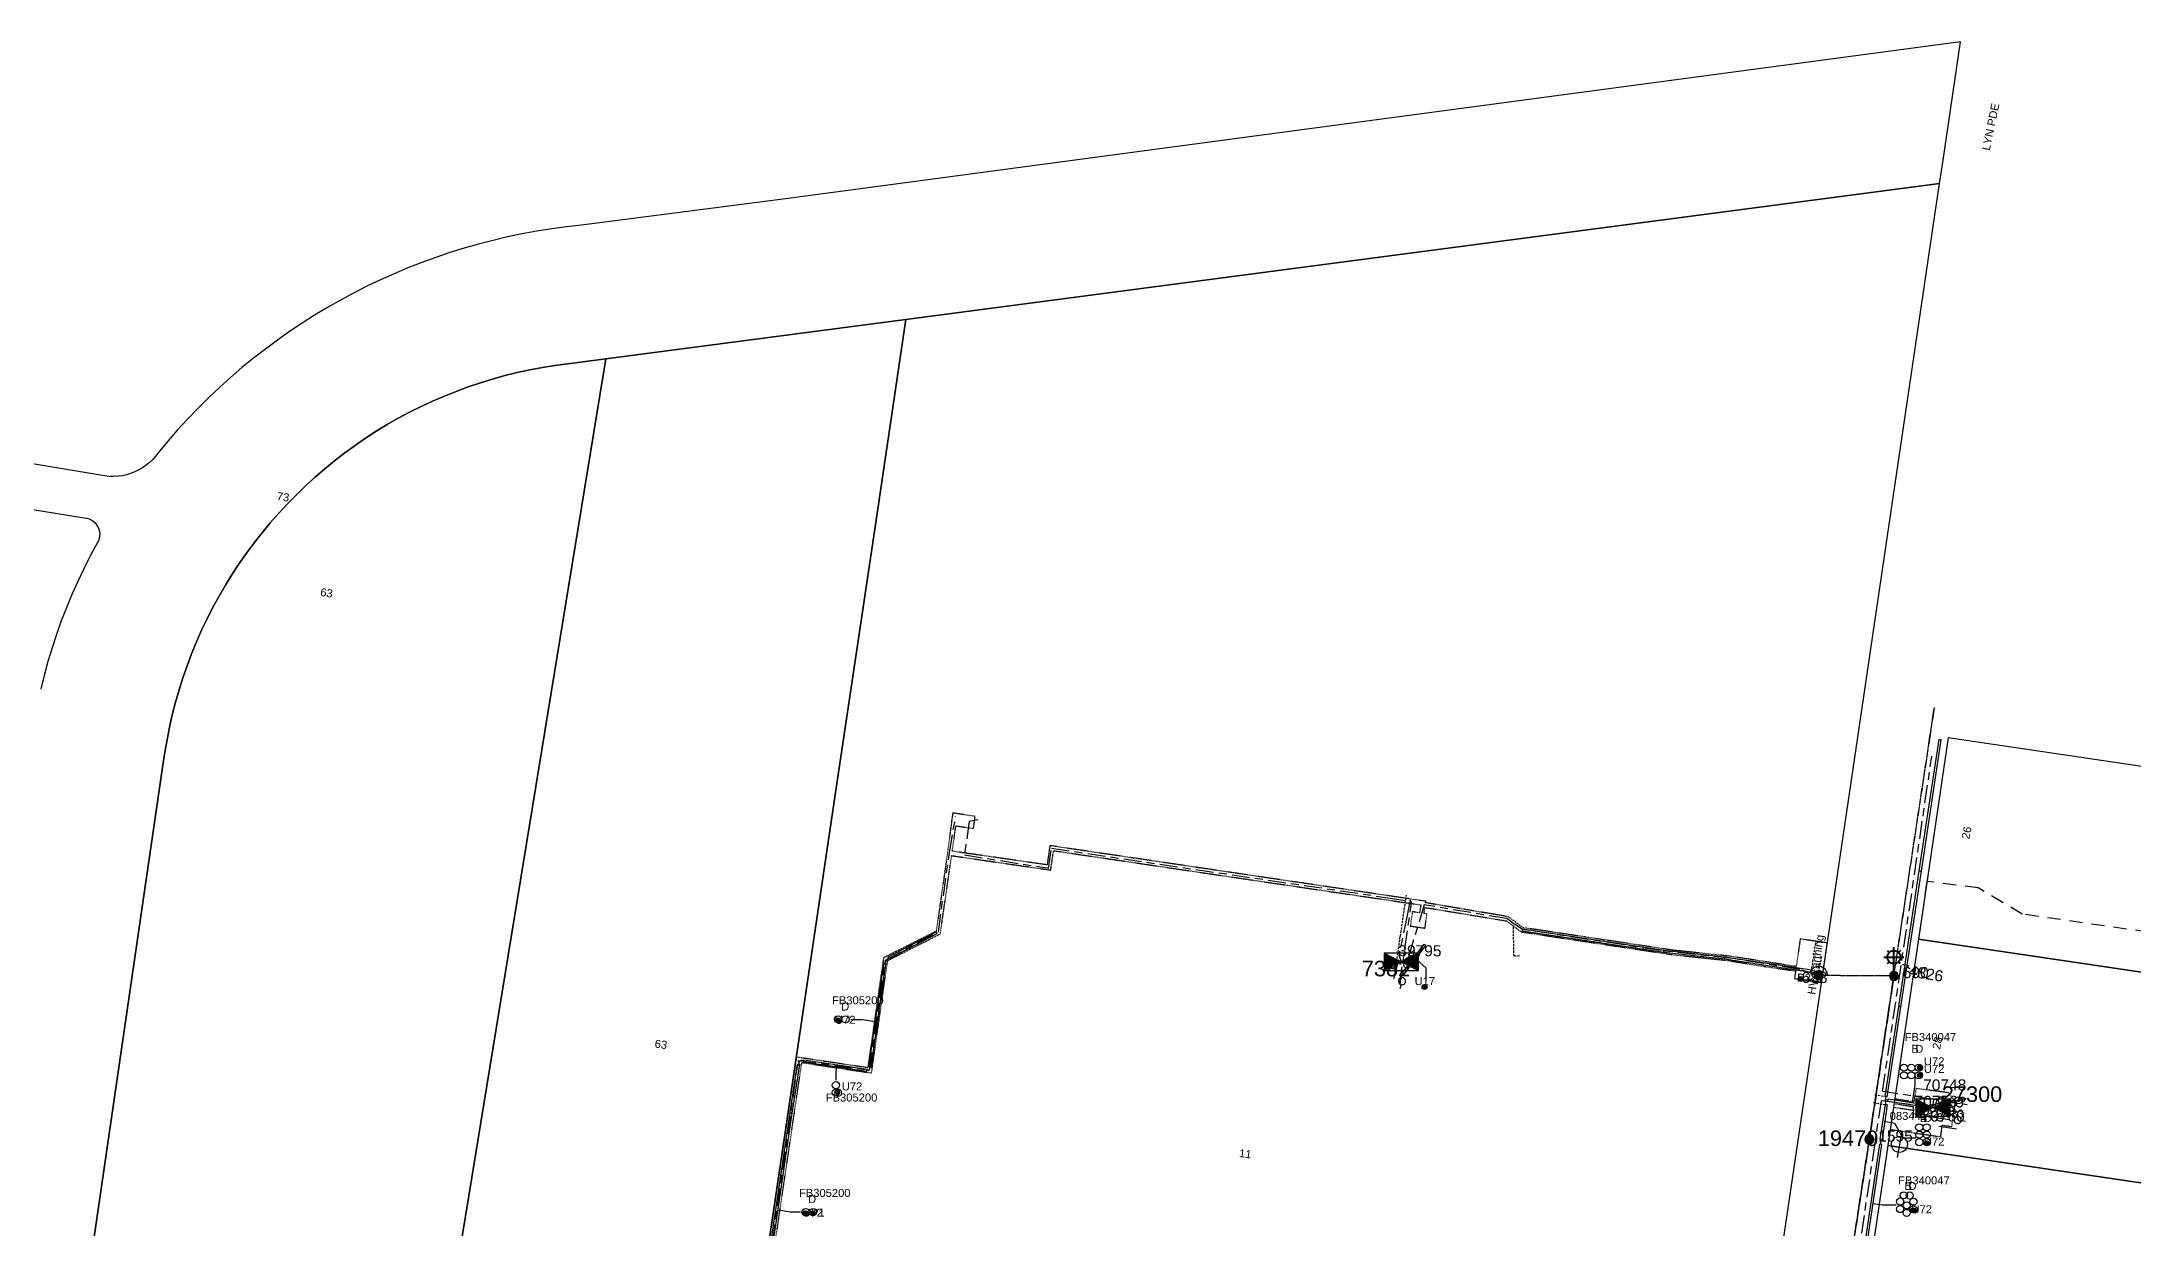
# Model space of a CAD drawing. Header units: metres. Extents: x 303290 to 305422, y 6242588 to 6244350.
# Drawn here: x 304297.7 to 304768, y 6243228.2 to 6243495 of the extents above; entities that cross this region are included whole.
import ezdxf
from ezdxf.enums import TextEntityAlignment as Align

# ---------------------------------------------------------------- set-up
doc = ezdxf.new("R2010")
doc.units = ezdxf.units.M
for name, pattern in [('Cable Exist OH', [1, 1, 0]), ('Cable Exist UG', [8.2, 4, -1.2, 1.8, -1.2]), ('Dash', [5, 3, -2]), ('DASHED', [0.75, 0.5, -0.25]), ('HIDDEN', [0.375, 0.25, -0.125]), ('HIDDEN2', [0.1875, 0.125, -0.0625])]:
    doc.linetypes.add(name, pattern=pattern)
doc.layers.get('0').update_dxf_attribs({"color": 6})
for name, color, linetype in [('Cadastre Developer_SP_EXT', 9, 'Continuous'), ('Cadastre Land Parcels_SP_EXT', 9, 'Continuous'), ('Cadastre Other Property_SP_EXT', 9, 'HIDDEN'), ('Cadastre Roads_SP_EXT', 9, 'Continuous'), ('Duct_SP_EXT', 7, 'Continuous'), ('Equip_HV_EXT', 7, 'Continuous'), ('Equip_LV_EXT', 7, 'Continuous'), ('Equip_SP_HV_EXT', 7, 'Continuous'), ('Equip_SP_SL_EXT', 7, 'Continuous'), ('Mains_HV_EXT', 7, 'Continuous'), ('Mains_SL_EXT', 7, 'Continuous'), ('Services_SP_EXT', 7, 'Continuous'), ('Sub_SP_EXT', 7, 'Continuous'), ('SupportsOH_SP_TR_HV_LV_SL_EXT', 7, 'Continuous'), ('Trench_SP_EXT', 7, 'Continuous'), ('UNKNOWN_FEATURES', 1, 'DASHED')]:
    doc.layers.add(name, color=color, linetype=linetype)
doc.styles.add('HVSW_LABEL', font='arial.ttf')
doc.styles.add('iecARIAL', font='arial.ttf', dxfattribs={"height": 2})
doc.styles.add('POLE_LABEL', font='arial.ttf')
doc.styles.get("Standard").update_dxf_attribs({"font": 'arial.ttf'})
doc.styles.add('SWITCH_LABEL', font='arial.ttf', dxfattribs={"height": 2.5})
doc.linetypes.add('Cable E UG', pattern='A,6,-0.5,["E",Standard,S=1.7,R=0,X=0.5,Y=-1],-2.9', length=9.4)

# ---------------------------------------------------------------- blocks, each defined once
blk = doc.blocks.new('SUB_PADMOUNT_EXT')
for points in [[(0, 0), (-3.84, 1.92), (-3.84, -1.92)], [(0, 0), (3.84, 1.92), (3.84, -1.92)]]:
    blk.add_hatch(color=256).paths.add_polyline_path(points)
for p, q in [((3.84, 1.92), (-3.84, -1.92)), ((-3.84, 1.92), (3.84, -1.92))]:
    blk.add_line(p, q)
blk.add_lwpolyline([(-3.84, -1.92), (3.84, -1.92), (3.84, 1.92), (-3.84, 1.92)], close=True)
for tag, height, flags, p in [('STREET_CODE', 0.2, 9, (1.5, 0)), ('ASSET_NUM', 3.5, 8, (2, 2)), ('CONSTRUCTED_VOLTAGE', 0.2, 9, (1.5, -0.2)), ('OPERATING_VOLTAGE', 0.2, 9, (1.5, -0.6)), ('ORIENTATION', 0.2, 9, (1.5, -0.8)), ('OWNED_BY', 0.2, 9, (1.5, -1)), ('OPERATED_BY', 0.2, 9, (1.5, -1.2)), ('SECONDARY_VOLTAGE', 0.2, 9, (1.5, -1.6)), ('STATE', 0.2, 9, (1.5, -1.8)), ('SUBSTATION_TYPE', 0.2, 9, (1.5, -2.2)), ('STREETNAME', 0.2, 9, (1.5, -3)), ('SUBURB', 0.2, 9, (1.5, -3.2)), ('Z', 0.2, 1, (1.5, -3.6)), ('NO_PHASES', 0.2, 9, (1.5, -0.4)), ('MAINTAINED_BY', 0.2, 9, (1.5, -1.4)), ('PARENT', 0.2, 9, (1.5, -2)), ('USAGE', 0.2, 9, (1.5, -2.4)), ('LEGEND', 0.2, 9, (1.5, -2.6)), ('LOCATION', 0.2, 9, (1.5, -2.8)), ('NOTES', 0.2, 9, (1.5, -3.4))]:
    blk.add_attdef(tag, text='', height=height, dxfattribs=dict(flags=flags)).set_placement(p, align=Align.MIDDLE_LEFT)
blk = doc.blocks.new('DUCT_EXT')
blk.add_circle((0, 0.8), 0.8)
at = {"flags": 1}
blk.add_attdef('Z', (0, 0), '', height=0.2, dxfattribs=at)
at = {"flags": 9}
for tag, p in [('DUCT_CODE', (0, 0)), ('XSECT_TYPE', (0, -0.2)), ('STATE', (0, -0.6)), ('FB_REFERENCE', (0, -0.4)), ('NOTES', (0, -0.8))]:
    blk.add_attdef(tag, text='', height=0.2, dxfattribs=at).set_placement(p, align=Align.MIDDLE_LEFT)
blk = doc.blocks.new('SL_LANTERN_EXT')
at = {"lineweight": 40}
for p, q in [((-1.46, 5.68), (-1.06, 5.28)), ((0, 1.97), (0, 6.47)), ((1.46, 5.68), (1.06, 5.28)), ((-2.25, 4.22), (2.25, 4.22)), ((-1.46, 2.76), (-1.06, 3.16)), ((0, 0), (0, 2.72)), ((1.46, 2.76), (1.06, 3.16))]:
    blk.add_line(p, q, dxfattribs=at)
blk.add_circle((0, 4.22), 1.5, dxfattribs=at)
at = {"style": 'iecARIAL', "flags": 8}
blk.add_attdef('ASSET_NUM', (1.5, 1.5), '', height=2.5, dxfattribs=at)
for tag, p, height, flags in [('OPERATING_VOLTAGE', (0.98, -1.65), 0.2, 9), ('ORIENTATION', (0.98, -1.85), 0.2, 9), ('OWNED_BY', (0.98, -2.05), 0.2, 9), ('STATE', (0.98, -2.25), 0.2, 9), ('CONSTRUCTED_VOLTAGE', (0.98, -0.65), 0.2, 9), ('CONTROL_TYPE', (0.98, -0.85), 0.2, 9), ('LANTERN_PURPOSE', (0.98, -1.05), 0.2, 9), ('LANTERN_TYPE', (0.98, -1.25), 0.2, 9), ('NO_PHASES', (0.98, -1.45), 0.2, 9), ('USAGE', (0.98, -2.45), 0.2, 9), ('CEXIST', (0.98, -2.65), 0.2, 9), ('CNEW', (0.98, -2.85), 0.2, 9), ('CNUMBER', (0.98, -3.05), 0.2, 9), ('CREMOVE', (0.98, -3.25), 0.2, 9), ('CREPLACE', (0.98, -3.45), 0.2, 9), ('LKINGHEIGHT', (0.98, -3.65), 0.2, 9), ('LBRACKET', (0.98, -3.85), 0.2, 9), ('LBRACKETVOCAB', (0.98, -4.05), 0.2, 9), ('LCATEGORY', (0.98, -4.25), 0.2, 9), ('LCHARGE1', (0.98, -4.45), 0.2, 9), ('LCHARGE1PERCENT', (0.98, -4.65), 0.2, 9), ('LCHARGE2', (0.98, -4.85), 0.2, 9), ('LNUMBER', (2.18, -3.25), 2.5, 8), ('STREETNAME', (0.98, -9.25), 0.2, 9), ('SUBURB', (0.98, -9.45), 0.2, 1), ('LCHARGE2PERCENT', (0.98, -5.05), 0.2, 9), ('LCHARGE3', (0.98, -5.25), 0.2, 9), ('LCHARGE3PERCENT', (0.98, -5.45), 0.2, 9), ('LEXIST', (0.98, -5.65), 0.2, 9), ('LLAMP', (0.98, -5.85), 0.2, 9), ('LLAMPVOCAB', (0.98, -6.05), 0.2, 9), ('LMAST', (0.98, -6.25), 0.2, 9), ('LMASTVOCAB', (0.98, -6.45), 0.2, 9), ('LNEW', (0.98, -6.65), 0.2, 9), ('LANTNUMBER', (0.98, -6.85), 0.2, 9), ('LOUTREACH', (0.98, -7.25), 0.2, 9), ('LOUTREACHVOCAB', (0.98, -7.45), 0.2, 9), ('LRATECODE', (0.98, -7.65), 0.2, 9), ('LREMOVE', (0.98, -7.85), 0.2, 9), ('LREPLACE', (0.98, -8.05), 0.2, 9), ('LTYPE', (0.98, -8.25), 0.2, 9), ('LTYPEVOCAB', (0.98, -8.45), 0.2, 9), ('LEGEND', (0.98, -8.65), 0.2, 9), ('LOCATION', (0.98, -8.85), 0.2, 9), ('NOTES', (0.98, -9.05), 0.2, 9)]:
    blk.add_attdef(tag, p, '', height=height, dxfattribs=dict(flags=flags))
blk = doc.blocks.new('CCP_EXT')
blk.add_wipeout([(0, 0.57), (0.57, 0), (0, -0.57), (-0.57, 0)])
blk.add_lwpolyline([(-0.57, 0), (0, 0.57), (0.57, 0), (0, -0.57), (-0.57, 0)])
at = {"flags": 1}
blk.add_attdef('Z', (0, 0), '', height=0.2, dxfattribs=at)
at = {"flags": 9}
for tag, p in [('CCP_TYPE', (0, 0)), ('CONSTRUCTED_VOLTAGE', (0, -0.2)), ('OPERATING_VOLTAGE', (0, -0.6)), ('ORIENTATION', (0, -0.8)), ('OWNED_BY', (0, -1)), ('STATE', (0, -1.8)), ('NO_PHASES', (0, -0.4)), ('USAGE', (0, -1.2)), ('LEGEND', (0, -1.4)), ('LIFE_SUPPORT', (0, -1.6)), ('NOTES', (0, -2))]:
    blk.add_attdef(tag, text='', height=0.2, dxfattribs=at).set_placement(p, align=Align.MIDDLE_LEFT)
blk = doc.blocks.new('POLE_EXT')
blk.add_hatch(color=256).paths.add_polyline_path([(-1, 0, 1), (1, 0, 1)])
blk.add_lwpolyline([(-1, 0, 1), (1, 0, 1)], format="xyb", close=True)
for tag, height, flags, p in [('pNumber', 2.5, 8, (-17.84, 2.07)), ('OWNED_BY', 0.2, 9, (1.35, -0.4)), ('SPECIAL_USE', 0.2, 9, (1.35, -0.8)), ('STATE', 0.2, 9, (1.35, -1)), ('cLV', 0.2, 9, (1.35, -1.4)), ('hDepth', 0.2, 9, (1.35, -1.6)), ('hDia', 0.2, 9, (1.35, -1.8)), ('cHV', 0.2, 9, (1.35, -2)), ('cLinedev', 0.2, 9, (1.35, -3.4)), ('pExisting', 0.2, 9, (1.35, -3.8)), ('pFooting', 0.2, 9, (1.35, -4.4)), ('pNew', 0.2, 9, (1.35, -4.6)), ('PARENT', 0.2, 9, (1.35, -0.6)), ('USAGE', 0.2, 9, (1.35, -1.2)), ('LBRACKET', 0.2, 9, (1.35, -2.2)), ('LExisting', 0.2, 9, (1.35, -2.4)), ('LANTNUMBER', 0.2, 9, (1.35, -2.6)), ('LOther', 0.2, 9, (1.35, -2.8)), ('LRemove', 0.2, 9, (1.35, -3)), ('LEGEND', 0.2, 9, (1.35, -3.2)), ('LOCATION', 0.2, 9, (1.35, -3.6)), ('PFNUMBER', 0.2, 9, (1.35, -4)), ('NEWPFNUMBER', 0.2, 9, (1.35, -4.2)), ('pRelocate', 0.2, 9, (1.35, -5)), ('pRemove', 0.2, 9, (1.35, -5.2)), ('pReplace', 0.2, 9, (1.35, -5.4)), ('pStay', 0.2, 9, (1.35, -5.6)), ('pType', 0.2, 9, (1.35, -5.8)), ('cspan', 0.2, 9, (1.35, -6)), ('STREETNAME', 0.2, 9, (1.35, -6.2)), ('SUBURB', 0.2, 9, (1.35, -6.4)), ('OPERATED_BY', 0.2, 9, (1.36, -7.01)), ('NOTES', 0.2, 9, (1.35, -6.6)), ('MAINTAINED_BY', 0.2, 9, (1.36, -6.81))]:
    blk.add_attdef(tag, text='', height=height, dxfattribs=dict(flags=flags)).set_placement(p, align=Align.MIDDLE_LEFT)
at = {"style": 'POLE_LABEL'}
for tag, height, flags, p in [('STRUCTURE_PLANT_NUMBER', 0.2, 9, (1.35, 0.03)), ('ASSET_NUM', 2.5, 8, (2, 2)), ('STREET_CODE', 0.2, 9, (1.35, -0.2))]:
    blk.add_attdef(tag, text='', height=height, dxfattribs=dict(at, flags=flags)).set_placement(p, align=Align.MIDDLE_LEFT)
at = {"flags": 1}
blk.add_attdef('Z', (1.35, -7.33), '', height=0.2, dxfattribs=at)
blk = doc.blocks.new('LV_UG_DFUSE_CLOSED_EXT')
for points in [[(1, 0), (0, 0)], [(5.04, 0.73), (2.16, -0.72)], [(5.05, -0.71), (2.16, 0.72)], [(6.2, 0.01), (7.2, 0.01)]]:
    blk.add_lwpolyline(points)
for centre in [(1.8, 0), (5.4, 0.01)]:
    blk.add_circle(centre, 0.8)
at = {"flags": 9}
for tag, p in [('ACTUAL_STATUS', (0, 0)), ('CONSTRUCTED_VOLTAGE', (0, -0.2)), ('OPERATING_VOLTAGE', (0, -0.6)), ('ORIENTATION', (0, -0.8)), ('STATE', (0, -1)), ('SWITCH_TYPE', (0, -1.2)), ('NO_PHASES', (0, -0.4)), ('USAGE', (0, -1.4)), ('NOTES', (0, -1.6))]:
    blk.add_attdef(tag, text='', height=0.2, dxfattribs=at).set_placement(p, align=Align.MIDDLE_LEFT)
at = {"flags": 1}
blk.add_attdef('Z', (0, 0), '', height=0.2, dxfattribs=at)
blk = doc.blocks.new('HV_ABS_CLOSED_EXT')
blk.add_line((-3, 6.87), (3, 6.87))
blk.add_circle((0, 6.87), 1.8)
at = {"flags": 1}
blk.add_attdef('Z', (0, 0), '', height=0.2, dxfattribs=at)
at = {"style": 'HVSW_LABEL'}
for tag, height, flags, p in [('ASSET_NUM', 3.5, 8, (2, 2)), ('STREET_CODE', 0.2, 9, (0, -0.2))]:
    blk.add_attdef(tag, text='', height=height, dxfattribs=dict(at, flags=flags)).set_placement(p, align=Align.MIDDLE_LEFT)
at = {"flags": 9}
for tag, p in [('ACTUAL_STATUS', (0, -0.4)), ('CONSTRUCTED_VOLTAGE', (0, -0.6)), ('OPERATING_VOLTAGE', (0, -1)), ('ORIENTATION', (0, -1.2)), ('OWNED_BY', (0, -1.4)), ('STATE', (0, -1.6)), ('SWITCH_TYPE', (0, -1.8)), ('STREETNAME', (0, -2.6)), ('SUBURB', (0, -2.8)), ('NO_PHASES', (0, -0.8)), ('USAGE', (0, -2)), ('LEGEND', (0, -2.2)), ('LOCATION', (0, -2.4)), ('NOTES', (0, -3))]:
    blk.add_attdef(tag, text='', height=0.2, dxfattribs=at).set_placement(p, align=Align.MIDDLE_LEFT)
blk = doc.blocks.new('SWG_HOLEC_SU_EXT')
blk.add_line((1.8, -2), (5.8, -2))
for points in [[(1, 0), (0, 0)], [(6.6, 0), (7.6, 0)]]:
    blk.add_lwpolyline(points)
for points in [[(1.8, -0.8, 1), (1.8, 0.8, 1)], [(5.8, -0.8, 1), (5.8, 0.8, 1)]]:
    blk.add_lwpolyline(points, format="xyb", close=True)
at = {"style": 'SWITCH_LABEL', "flags": 8}
blk.add_attdef('ASSET_NUM', text='', height=2.5, rotation=179.9544, dxfattribs=at).set_placement((-2.4, 0), align=Align.MIDDLE_LEFT)
at = {"flags": 1}
blk.add_attdef('Z', (0, 0), '', height=0.2, dxfattribs=at)
at = {"flags": 9}
for tag, p in [('ACTUAL_STATUS', (0, -0.4)), ('CONSTRUCTED_VOLTAGE', (0, -0.6)), ('OPERATING_VOLTAGE', (0, -1)), ('ORIENTATION', (0, -1.2)), ('OWNED_BY', (0, -1.4)), ('STATE', (0, -1.8)), ('SWITCH_TYPE', (0, -2)), ('STREETNAME', (0, -2.6)), ('SUBURB', (0, -2.8)), ('NO_PHASES', (0, -0.8)), ('PARENT', (0, -1.6)), ('USAGE', (0, -2.2)), ('LOCATION', (0, -2.4)), ('NOTES', (0, -3))]:
    blk.add_attdef(tag, text='', height=0.2, dxfattribs=at).set_placement(p, align=Align.MIDDLE_LEFT)
at = {"style": 'SWITCH_LABEL', "flags": 9}
blk.add_attdef('STREET_CODE', text='', height=0.2, dxfattribs=at).set_placement((0, -0.2), align=Align.MIDDLE_LEFT)
blk = doc.blocks.new('CABLE_LARGE_EXT')
h = blk.add_hatch(color=256)
edge = h.paths.add_edge_path()
edge.add_arc((0, 0.55), 0.55, 0, 360)
blk.add_circle((0, 0.55), 0.55)
at = {"flags": 1}
blk.add_attdef('Z', (0, 0), '', height=0.2, dxfattribs=at)
at = {"flags": 9}
for tag, p in [('COND_CODE', (0, 0)), ('STATE', (0, -0.4)), ('XSECT_SIZE', (0, -0.6)), ('FB_REFERENCE', (0, -0.2)), ('NOTES', (0, -0.8))]:
    blk.add_attdef(tag, text='', height=0.2, dxfattribs=at).set_placement(p, align=Align.MIDDLE_LEFT)

msp = doc.modelspace()

# ---------------------------------------------------------------- linework, layer by layer
at = {"layer": 'Cadastre Developer_SP_EXT', "linetype": 'Dash'}
msp.add_lwpolyline([(304719.71, 6243293.22), (304878.79, 6243269.7), (304890.79, 6243351.14), (304820.99, 6243358.8), (304816.04, 6243325.21), (304796.73, 6243328.06), (304791.3, 6243291.94), (304743.06, 6243298.82), (304733.19, 6243304.7), (304721.63, 6243306.19), (304719.71, 6243293.22)], close=True, dxfattribs=at)
at = {"layer": 'Cadastre Land Parcels_SP_EXT', "linetype": 'Continuous'}
for points in [[(304297.78, 6243145.92), (304324.9, 6243332.35), (304325.34, 6243335.21), (304325.83, 6243338.05), (304326.39, 6243340.87), (304327.02, 6243343.67), (304327.74, 6243346.46), (304328.53, 6243349.22), (304329.4, 6243351.96), (304330.34, 6243354.68), (304331.36, 6243357.36), (304332.45, 6243360.02), (304333.61, 6243362.65), (304334.85, 6243365.25), (304336.16, 6243367.81), (304337.54, 6243370.33), (304338.98, 6243372.82), (304340.5, 6243375.26), (304342.08, 6243377.66), (304343.73, 6243380.02), (304345.44, 6243382.33), (304347.21, 6243384.59), (304349.05, 6243386.8), (304350.95, 6243388.96), (304352.9, 6243391.07), (304354.92, 6243393.12), (304356.99, 6243395.12), (304359.11, 6243397.05), (304361.29, 6243398.93), (304363.51, 6243400.75), (304365.79, 6243402.51), (304368.12, 6243404.2), (304370.49, 6243405.83), (304372.9, 6243407.39), (304375.36, 6243408.88), (304377.85, 6243410.31), (304380.39, 6243411.66), (304382.96, 6243412.95), (304385.57, 6243414.16), (304388.2, 6243415.3), (304390.88, 6243416.37), (304393.57, 6243417.37), (304396.3, 6243418.29), (304399.04, 6243419.13), (304401.81, 6243419.9), (304404.6, 6243420.59), (304407.41, 6243421.2), (304410.24, 6243421.74), (304413.08, 6243422.2), (304415.97, 6243422.58), (304424.54, 6243423.69), (304491.96, 6243432.53), (304724.47, 6243463.08), (304724.47, 6243463.08), (304725.25, 6243468.35), (304729.19, 6243494.96), (304465.49, 6243459.74), (304419.01, 6243453.7), (304415.67, 6243453.33), (304412.34, 6243452.89), (304409.02, 6243452.36), (304405.71, 6243451.76), (304402.42, 6243451.08), (304399.15, 6243450.31), (304395.9, 6243449.47), (304392.66, 6243448.55), (304389.45, 6243447.56), (304386.27, 6243446.48), (304383.11, 6243445.34), (304379.98, 6243444.11), (304376.88, 6243442.81), (304373.82, 6243441.44), (304370.78, 6243439.99), (304367.79, 6243438.47), (304364.82, 6243436.88), (304361.91, 6243435.22), (304359.02, 6243433.49), (304356.19, 6243431.69), (304353.39, 6243429.83), (304350.64, 6243427.89), (304347.94, 6243425.89), (304345.29, 6243423.83), (304342.69, 6243421.7), (304340.14, 6243419.51), (304337.64, 6243417.27), (304335.2, 6243414.96), (304332.81, 6243412.59), (304330.48, 6243410.17), (304328.21, 6243407.69), (304326, 6243405.16), (304323.86, 6243402.58), (304323.26, 6243401.79), (304322.6, 6243401.05), (304321.89, 6243400.37), (304321.12, 6243399.75), (304320.31, 6243399.19), (304319.46, 6243398.69), (304318.57, 6243398.26), (304317.65, 6243397.9), (304316.71, 6243397.62), (304315.75, 6243397.41), (304314.77, 6243397.28), (304313.78, 6243397.22), (304312.8, 6243397.24), (304311.82, 6243397.34), (304310.85, 6243397.51), (304238.02, 6243409.65)], [(304390.95, 6243218.58), (304424.54, 6243423.69), (304415.97, 6243422.58), (304413.08, 6243422.2), (304410.24, 6243421.74), (304407.41, 6243421.2), (304404.6, 6243420.59), (304401.81, 6243419.9), (304399.04, 6243419.13), (304396.3, 6243418.29), (304393.57, 6243417.37), (304390.88, 6243416.37), (304388.2, 6243415.3), (304385.57, 6243414.16), (304382.96, 6243412.95), (304380.39, 6243411.66), (304377.85, 6243410.31), (304375.36, 6243408.88), (304372.9, 6243407.39), (304370.49, 6243405.83), (304368.12, 6243404.2), (304365.79, 6243402.51), (304363.51, 6243400.75), (304361.29, 6243398.93), (304359.11, 6243397.05), (304356.99, 6243395.12), (304354.92, 6243393.12), (304352.9, 6243391.07), (304350.95, 6243388.96), (304349.05, 6243386.8), (304347.21, 6243384.59), (304345.44, 6243382.33), (304343.73, 6243380.02), (304342.08, 6243377.66), (304340.5, 6243375.26), (304338.98, 6243372.82), (304337.54, 6243370.33), (304336.16, 6243367.81), (304334.85, 6243365.25), (304333.61, 6243362.65), (304332.45, 6243360.02), (304331.36, 6243357.36), (304330.34, 6243354.68), (304329.4, 6243351.96), (304328.53, 6243349.22), (304327.74, 6243346.46), (304327.02, 6243343.67), (304326.39, 6243340.87), (304325.83, 6243338.05), (304325.34, 6243335.21), (304324.9, 6243332.35), (304297.78, 6243145.92)], [(304236.49, 6243399.43), (304307.18, 6243387.92), (304307.77, 6243387.84), (304308.29, 6243387.69), (304308.78, 6243387.46), (304309.24, 6243387.16), (304309.65, 6243386.8), (304310, 6243386.38), (304310.29, 6243385.92), (304310.5, 6243385.41), (304310.64, 6243384.88), (304310.7, 6243384.34), (304310.68, 6243383.8), (304310.58, 6243383.26), (304310.4, 6243382.74), (304310.13, 6243382.22), (304308.58, 6243379.36), (304307.12, 6243376.5), (304305.74, 6243373.61), (304304.43, 6243370.68), (304303.2, 6243367.73), (304302.04, 6243364.74), (304300.96, 6243361.71), (304299.96, 6243358.67), (304299.04, 6243355.6), (304298.2, 6243352.5), (304297.44, 6243349.39)]]:
    msp.add_lwpolyline(points, dxfattribs=at)
for points in [[(304689.87, 6243229.17), (304703.6, 6243321.84), (304712.79, 6243383.87), (304724.47, 6243463.08), (304491.96, 6243432.53), (304485.28, 6243387.41), (304476.13, 6243325.63), (304458.71, 6243208.25), (304447.85, 6243124.18), (304470.95, 6243120.83), (304494.4, 6243117.43), (304506.87, 6243201.11), (304530.49, 6243197.61), (304537.29, 6243196.61), (304553.83, 6243194.16), (304577.56, 6243190.66), (304601.15, 6243187.13), (304624.79, 6243183.62), (304681.91, 6243175.15), (304689.87, 6243229.17)], [(304485.28, 6243387.41), (304491.96, 6243432.53), (304424.54, 6243423.69), (304390.95, 6243218.58), (304377.19, 6243134.41), (304400.34, 6243131.06), (304412.7, 6243215.24), (304436.16, 6243211.77), (304458.71, 6243208.25), (304476.13, 6243325.63), (304485.28, 6243387.41)], [(304888.38, 6243334.64), (304890.81, 6243351.14), (304820.99, 6243358.77), (304816.06, 6243325.21), (304726.41, 6243338.46), (304719.72, 6243293.21), (304878.81, 6243269.69), (304883.4, 6243300.86), (304888.38, 6243334.64)], [(304873.45, 6243233.32), (304878.43, 6243267.09), (304878.81, 6243269.69), (304719.72, 6243293.21), (304712.85, 6243246.82), (304773.27, 6243237.88), (304771.12, 6243223.34), (304869.83, 6243208.74), (304873.45, 6243233.32)], [(304853.54, 6243098.22), (304858.52, 6243132), (304863.5, 6243165.77), (304868.48, 6243199.54), (304869.83, 6243208.74), (304771.12, 6243223.34), (304773.27, 6243237.88), (304712.85, 6243246.82), (304690.67, 6243096.82), (304690.99, 6243094.05), (304691.21, 6243092.11), (304694.03, 6243088.31), (304698.38, 6243086.43), (304848.52, 6243064.15), (304853.54, 6243098.22)]]:
    msp.add_lwpolyline(points, close=True, dxfattribs=at)
at = {"layer": 'Cadastre Other Property_SP_EXT', "linetype": 'HIDDEN2'}
msp.add_lwpolyline([(304460.1, 6243208.07), (304468.59, 6243265.45), (304484.27, 6243263.11), (304487.89, 6243288.37), (304499.74, 6243294.38), (304502.27, 6243311.92), (304502.27, 6243311.98), (304524.58, 6243308.73), (304525.2, 6243313.09), (304607.8, 6243300.9), (304607.54, 6243299.11), (304605.9, 6243299.35), (304605.44, 6243296.15), (304608.76, 6243295.67), (304609.19, 6243298.87), (304608.52, 6243298.97), (304608.73, 6243300.33), (304627.03, 6243297.31), (304630.39, 6243294.84), (304664.16, 6243289.75), (304677.27, 6243288.36), (304682.91, 6243287.4), (304685.09, 6243287.07), (304689.75, 6243286.39), (304692.09, 6243286.05), (304691.84, 6243284.35), (304697.92, 6243283.48), (304699.23, 6243292.34), (304693.13, 6243293.25), (304692.23, 6243287.04), (304677.38, 6243289.35), (304664.47, 6243290.72), (304658.85, 6243291.56), (304649.11, 6243293.03), (304644.64, 6243293.7), (304637.39, 6243294.8), (304633.45, 6243295.39), (304630.84, 6243295.75), (304627.48, 6243298.24), (304624.72, 6243298.71), (304620.95, 6243299.34), (304617.58, 6243299.91), (304608.88, 6243301.39), (304608.93, 6243301.71), (304524.39, 6243314.22), (304523.74, 6243309.9), (304502.42, 6243312.97), (304503.24, 6243318.67), (304507.2, 6243318.09), (304507.59, 6243320.8), (304502.52, 6243321.57), (304501.46, 6243313.37), (304498.82, 6243295), (304486.97, 6243289), (304483.42, 6243264.27), (304468.76, 6243266.47), (304467.38, 6243266.67), (304458.71, 6243208.25)], dxfattribs=at)
at = {"layer": 'Duct_SP_EXT'}
for p, q in [((304719.9, 6243308.55), (304724.36, 6243338.06)), ((304720.38, 6243308.48), (304724.83, 6243337.99)), ((304724.36, 6243338.06), (304724.59, 6243338.03)), ((304724.83, 6243337.99), (304724.59, 6243338.03)), ((304715.3, 6243278.08), (304719.9, 6243308.55)), ((304715.78, 6243278.01), (304720.38, 6243308.48)), ((304719.9, 6243308.55), (304720.14, 6243308.51)), ((304720.38, 6243308.48), (304720.14, 6243308.51)), ((304487.97, 6243289.17), (304498.79, 6243294.87)), ((304488.19, 6243288.75), (304499.02, 6243294.44)), ((304498.79, 6243294.87), (304498.9, 6243294.65)), ((304499.02, 6243294.44), (304498.9, 6243294.65)), ((304603.69, 6243285.59), (304608.54, 6243292.08)), ((304608.54, 6243292.08), (304608.73, 6243291.93)), ((304630.64, 6243295.08), (304630.67, 6243295.31)), ((304630.64, 6243295.08), (304662.46, 6243290.24)), ((304630.71, 6243295.55), (304630.67, 6243295.31)), ((304630.71, 6243295.55), (304662.52, 6243290.72)), ((304483.7, 6243264.48), (304487.05, 6243287.76)), ((304484.18, 6243264.41), (304487.52, 6243287.69)), ((304487.05, 6243287.76), (304487.29, 6243287.72)), ((304487.52, 6243287.69), (304487.29, 6243287.72)), ((304487.97, 6243289.17), (304488.08, 6243288.96)), ((304488.19, 6243288.75), (304488.08, 6243288.96)), ((304604.08, 6243285.3), (304608.93, 6243291.79)), ((304608.93, 6243291.79), (304608.73, 6243291.93)), ((304662.46, 6243290.24), (304662.49, 6243290.48)), ((304662.46, 6243290.24), (304676.08, 6243288.74)), ((304662.52, 6243290.72), (304662.49, 6243290.48)), ((304662.52, 6243290.72), (304676.14, 6243289.21)), ((304676.08, 6243288.74), (304676.11, 6243288.97)), ((304676.08, 6243288.74), (304695.66, 6243285.8)), ((304676.14, 6243289.21), (304676.11, 6243288.97)), ((304676.14, 6243289.21), (304695.73, 6243286.28)), ((304603.69, 6243285.59), (304603.88, 6243285.45)), ((304604.08, 6243285.3), (304603.88, 6243285.45)), ((304695.66, 6243285.8), (304695.7, 6243286.04)), ((304695.73, 6243286.28), (304695.7, 6243286.04)), ((304712.24, 6243257.83), (304715.3, 6243278.08)), ((304712.72, 6243257.75), (304715.78, 6243278.01)), ((304715.3, 6243278.08), (304715.54, 6243278.04)), ((304715.78, 6243278.01), (304715.54, 6243278.04)), ((304465.98, 6243254.17), (304467.63, 6243265.11)), ((304466.46, 6243254.1), (304468.11, 6243265.04)), ((304467.63, 6243265.11), (304467.87, 6243265.08)), ((304468.11, 6243265.04), (304467.87, 6243265.08)), ((304468.95, 6243265.63), (304468.99, 6243265.86)), ((304468.95, 6243265.63), (304483.16, 6243263.5)), ((304469.02, 6243266.1), (304468.99, 6243265.86)), ((304469.02, 6243266.1), (304483.23, 6243263.97)), ((304483.23, 6243263.97), (304483.19, 6243263.73)), ((304483.7, 6243264.48), (304483.94, 6243264.44)), ((304484.18, 6243264.41), (304483.94, 6243264.44)), ((304483.16, 6243263.5), (304483.19, 6243263.73)), ((304712.25, 6243256.04), (304711.06, 6243248.19)), ((304712.72, 6243255.97), (304711.53, 6243248.12)), ((304712.24, 6243257.83), (304712.48, 6243257.79)), ((304712.25, 6243256.04), (304712.49, 6243256)), ((304712.72, 6243257.75), (304712.48, 6243257.79)), ((304712.72, 6243255.97), (304712.49, 6243256)), ((304712.83, 6243256.73), (304712.87, 6243256.97)), ((304719.98, 6243255.63), (304712.83, 6243256.73)), ((304712.9, 6243257.21), (304712.87, 6243256.97)), ((304720.05, 6243256.11), (304712.9, 6243257.21)), ((304719.98, 6243255.63), (304720.02, 6243255.87)), ((304720.05, 6243256.11), (304720.02, 6243255.87)), ((304459.18, 6243208.11), (304465.98, 6243254.17)), ((304459.66, 6243208.05), (304466.46, 6243254.1)), ((304465.98, 6243254.17), (304465.98, 6243254.17)), ((304465.98, 6243254.17), (304466.22, 6243254.14)), ((304465.98, 6243254.17), (304466.22, 6243254.14)), ((304466.46, 6243254.1), (304466.22, 6243254.14)), ((304466.46, 6243254.1), (304466.22, 6243254.14)), ((304466.46, 6243254.1), (304466.46, 6243254.1)), ((304710.93, 6243247.11), (304707.05, 6243220.81)), ((304711.41, 6243247.04), (304707.52, 6243220.74)), ((304710.93, 6243247.11), (304711.17, 6243247.07)), ((304711.06, 6243248.19), (304711.29, 6243248.16)), ((304711.41, 6243247.04), (304711.17, 6243247.07)), ((304711.53, 6243248.12), (304711.29, 6243248.16))]:
    msp.add_line(p, q, dxfattribs=at)
for points in [[(304609.02, 6243283.79), (304609.02, 6243286.64), (304606.8, 6243288.66)], [(304693.84, 6243284.04), (304694.96, 6243284.04), (304696.91, 6243283.76)], [(304479.63, 6243275.11), (304482.23, 6243275.11), (304485.01, 6243274.65)], [(304476.29, 6243261.48), (304476.29, 6243263), (304476.41, 6243264.35)], [(304718.92, 6243262), (304718.92, 6243260.41), (304718.33, 6243256.5)], [(304719.13, 6243248.45), (304716.27, 6243248.45), (304714.42, 6243251.76), (304711.98, 6243252.18)], [(304468.29, 6243231.82), (304466.05, 6243231.82), (304463.38, 6243232.25)], [(304714.69, 6243233.38), (304711.59, 6243233.38), (304709.52, 6243233.69)]]:
    msp.add_lwpolyline(points, dxfattribs=at)
at = {"layer": 'Mains_HV_EXT', "linetype": 'Cable Exist OH'}
for points in [[(304714.2, 6243284.93), (304723.3, 6243345.23)], [(304714.2, 6243284.93), (304697.64, 6243285.01)], [(304714.2, 6243284.93), (304708.68, 6243248.18)], [(304708.68, 6243248.18), (304700.14, 6243192.69)]]:
    msp.add_lwpolyline(points, dxfattribs=at)
at = {"layer": 'Mains_HV_EXT', "linetype": 'Cable Exist UG'}
for points in [[(304722.98, 6243255.3), (304723.18, 6243257.17), (304711.65, 6243258.95), (304722.74, 6243334.35)], [(304448.43, 6243121.15), (304451.83, 6243144.52), (304457.72, 6243191.37), (304457.37, 6243192.62), (304467.82, 6243265.94), (304483.78, 6243263.74), (304487.39, 6243288.5), (304499.3, 6243294.82), (304501.8, 6243312.69), (304503.18, 6243320.83)], [(304508.16, 6243320.02), (304506.23, 6243319.68), (304505.17, 6243312.12), (304524.1, 6243309.16), (304524.1, 6243309.16), (304524.78, 6243313.65), (304600.41, 6243302.51), (304605.35, 6243301.69), (304604.75, 6243298.51), (304602.86, 6243289.64), (304603.41, 6243288.09)], [(304629.05, 6243296.45), (304627.13, 6243297.81), (304608.59, 6243300.9), (304604.98, 6243289.07), (304603.47, 6243287.93)], [(304697.28, 6243285.09), (304693.04, 6243286.37), (304677.74, 6243288.86), (304661.64, 6243290.64), (304630.68, 6243295.39), (304629.03, 6243296.5)]]:
    msp.add_lwpolyline(points, dxfattribs=at)
at = {"layer": 'Mains_HV_EXT', "linetype": 'Continuous'}
msp.add_lwpolyline([(304699.28, 6243285.06, 0.8789), (304695.35, 6243285.62)], format="xyb", dxfattribs=at)
at = {"layer": 'Mains_HV_EXT', "linetype": 'Cable E UG'}
msp.add_lwpolyline([(304697.15, 6243284.22), (304696.98, 6243283.07)], dxfattribs=at)
at = {"layer": 'Mains_SL_EXT', "linetype": 'Cable Exist OH'}
for points in [[(304714.2, 6243284.93), (304723.33, 6243345.25)], [(304708.68, 6243248.18), (304714.2, 6243284.93)], [(304695.02, 6243159.19), (304700.14, 6243192.69), (304708.68, 6243248.18)]]:
    msp.add_lwpolyline(points, dxfattribs=at)
at = {"layer": 'Trench_SP_EXT', "linetype": 'Cable Exist UG'}
for points in [[(304603.08, 6243283.01), (304605.71, 6243301.32), (304605.71, 6243301.32, 0.417602), (304605.25, 6243301.91)], [(304487.31, 6243287.63), (304487.37, 6243288.01), (304487.37, 6243288.01, -0.190293), (304487.99, 6243288.87)], [(304603.16, 6243283.01), (304603.34, 6243284.28), (304603.34, 6243284.28, -0.128561), (304603.88, 6243285.52)], [(304697.28, 6243285.09), (304697.33, 6243285.43), (304697.33, 6243285.43, 0.354292), (304696.76, 6243285.91), (304696.76, 6243285.91), (304695.7, 6243286.04)], [(304467.81, 6243264.72), (304467.91, 6243265.32), (304467.91, 6243265.32, -0.468221), (304468.72, 6243265.89), (304468.72, 6243265.89), (304468.99, 6243265.86)], [(304483.19, 6243263.73), (304483.48, 6243263.7), (304483.48, 6243263.7, 0.298354), (304483.87, 6243264.15), (304483.87, 6243264.15), (304483.94, 6243264.44)]]:
    msp.add_lwpolyline(points, format="xyb", dxfattribs=at)
for points in [[(304697.2, 6243284.66), (304696.98, 6243283.07)], [(304712.33, 6243257.05), (304712.46, 6243257.79)], [(304712.93, 6243256.96), (304712.33, 6243257.05)], [(304712.37, 6243256.05), (304712.33, 6243257.05)], [(304721.93, 6243255.58), (304719.89, 6243255.89)], [(304721.92, 6243255.58), (304725.83, 6243256.76)], [(304711.3, 6243248.19), (304711.17, 6243247.07)]]:
    msp.add_lwpolyline(points, dxfattribs=at)
at = {"layer": 'UNKNOWN_FEATURES'}
for points in [[(304601.91, 6243285.11), (304603.21, 6243293.87), (304604.58, 6243303.09)], [(304629.99, 6243289.42), (304628.77, 6243289.39), (304628.62, 6243296.19)], [(304695.67, 6243285.87), (304696.69, 6243292.64)], [(304697.28, 6243285.09), (304697.93, 6243289.35)], [(304709.57, 6243256.44), (304712.14, 6243256.02)], [(304709.9, 6243258.21), (304712.15, 6243257.87)]]:
    msp.add_lwpolyline(points, dxfattribs=at)

# ---------------------------------------------------------------- block references
at = {"layer": 'Duct_SP_EXT'}
for name, p in [('CABLE_LARGE_EXT', (304608.63, 6243281.88)), ('CABLE_LARGE_EXT', (304693.2, 6243283.7)), ('DUCT_EXT', (304476.74, 6243274.36)), ('CABLE_LARGE_EXT', (304476.74, 6243274.36)), ('DUCT_EXT', (304478.42, 6243274.36)), ('DUCT_EXT', (304476.25, 6243259.56)), ('DUCT_EXT', (304476.25, 6243257.9)), ('CABLE_LARGE_EXT', (304476.58, 6243258.23)), ('DUCT_EXT', (304719.89, 6243250.09)), ('DUCT_EXT', (304719.9, 6243248.45)), ('DUCT_EXT', (304721.59, 6243250.09)), ('DUCT_EXT', (304721.6, 6243248.45)), ('DUCT_EXT', (304719.9, 6243246.75)), ('DUCT_EXT', (304721.6, 6243246.75)), ('CABLE_LARGE_EXT', (304721.6, 6243246.75)), ('DUCT_EXT', (304716.43, 6243234.8)), ('DUCT_EXT', (304717.74, 6243234.77)), ('DUCT_EXT', (304469.42, 6243231.01)), ('CABLE_LARGE_EXT', (304469.42, 6243231.01)), ('DUCT_EXT', (304471.1, 6243231.02)), ('CABLE_LARGE_EXT', (304471.05, 6243231)), ('DUCT_EXT', (304715.59, 6243233.4)), ('DUCT_EXT', (304715.59, 6243231.7)), ('DUCT_EXT', (304717.07, 6243232.54)), ('DUCT_EXT', (304717.08, 6243230.84)), ('DUCT_EXT', (304718.59, 6243233.36)), ('DUCT_EXT', (304718.6, 6243231.66)), ('CABLE_LARGE_EXT', (304718.6, 6243231.66))]:
    msp.add_blockref(name, p, dxfattribs=at)
at = {"layer": 'Duct_SP_EXT', "rotation": 90}
for name, p in [('DUCT_EXT', (304717.26, 6243264.29)), ('DUCT_EXT', (304718.91, 6243264.29)), ('DUCT_EXT', (304720.61, 6243264.29)), ('CABLE_LARGE_EXT', (304720.61, 6243264.29)), ('DUCT_EXT', (304717.26, 6243262.59)), ('DUCT_EXT', (304718.91, 6243262.59)), ('DUCT_EXT', (304720.61, 6243262.59)), ('CABLE_LARGE_EXT', (304720.62, 6243262.59))]:
    msp.add_blockref(name, p, dxfattribs=at)
at = {"layer": 'Equip_HV_EXT'}
ref = msp.add_blockref('SWG_HOLEC_SU_EXT', (304605.15, 6243289.33), dxfattribs=dict(at, rotation=254.3542308445467))
ref.add_attrib('ASSET_NUM', '39795', dxfattribs={"layer": '0', "height": 2.5, "style": 'SWITCH_LABEL'}).set_placement((304602.75, 6243290.58), align=Align.MIDDLE_LEFT)
at = {"layer": 'Equip_SP_HV_EXT'}
ref = msp.add_blockref('HV_ABS_CLOSED_EXT', (304708.68, 6243248.18), dxfattribs=dict(at, rotation=260.489693240581))
ref.add_attrib('ASSET_NUM', '19470', dxfattribs={"layer": '0', "height": 3.5, "style": 'HVSW_LABEL'}).set_placement((304710.68, 6243248.43), align=Align.MIDDLE_RIGHT)
at = {"layer": 'Equip_SP_SL_EXT'}
ref = msp.add_blockref('SL_LANTERN_EXT', (304714.2, 6243284.93), dxfattribs=at)
ref.add_attrib('ASSET_NUM', '74826', dxfattribs={"layer": '0', "height": 2.5, "rotation": 350.446, "style": 'iecARIAL'}).set_placement((304715.7, 6243286.43), align=Align.MIDDLE_LEFT)
at = {"layer": 'Sub_SP_EXT'}
ref = msp.add_blockref('SUB_PADMOUNT_EXT', (304603.41, 6243288.09), dxfattribs=at)
ref.add_attrib('ASSET_NUM', '7382', dxfattribs={"layer": '0', "height": 3.5}).set_placement((304605.41, 6243288.34), align=Align.TOP_RIGHT)
ref = msp.add_blockref('SUB_PADMOUNT_EXT', (304722.98, 6243255.3), dxfattribs=at)
ref.add_attrib('ASSET_NUM', '27300', dxfattribs={"layer": '0', "height": 3.5}).set_placement((304724.98, 6243255.55), align=Align.BOTTOM_LEFT)
at = {"layer": 'SupportsOH_SP_TR_HV_LV_SL_EXT'}
ref = msp.add_blockref('POLE_EXT', (304697.28, 6243285.09), dxfattribs=at)
ref.add_attrib('ASSET_NUM', '683', dxfattribs={"layer": '0', "height": 2.5, "rotation": 0.0283, "style": 'POLE_LABEL'}).set_placement((304699.28, 6243285.84), align=Align.TOP_RIGHT)
ref = msp.add_blockref('POLE_EXT', (304714.2, 6243284.93), dxfattribs=at)
ref.add_attrib('ASSET_NUM', '690', dxfattribs={"layer": '0', "height": 2.5, "style": 'POLE_LABEL'}).set_placement((304716.2, 6243285.68), align=Align.MIDDLE_LEFT)
ref = msp.add_blockref('POLE_EXT', (304708.68, 6243248.18), dxfattribs=at)
ref.add_attrib('ASSET_NUM', '1595', dxfattribs={"layer": '0', "height": 2.5, "style": 'POLE_LABEL'}).set_placement((304710.68, 6243248.93), align=Align.MIDDLE_LEFT)

# ---------------------------------------------------------------- texts
at = {"layer": 'Cadastre Land Parcels_SP_EXT'}
for s, rotation, p in [('73', 352.1234, (304350.43, 6243391.95)), ('63', 351.757, (304360.2, 6243370.37)), ('26', 78.6003, (304731.15, 6243315.58)), ('63', 351.7561, (304435.4, 6243268.86)), ('28', 78.5804, (304724.57, 6243268.3)), ('11', 352.606, (304566.84, 6243244.23))]:
    msp.add_text(s, height=1.8, rotation=rotation, dxfattribs=at).set_placement(p)
at = {"layer": 'Cadastre Other Property_SP_EXT'}
msp.add_text('083441', height=1.8, dxfattribs=at).set_placement((304713.26, 6243252.55))
at = {"layer": 'Cadastre Roads_SP_EXT'}
msp.add_text('LYN PDE', height=1.8, rotation=78.222, dxfattribs=at).set_placement((304735.75, 6243470.4))
at = {"layer": 'Duct_SP_EXT'}
for s, p in [('U17', (304606.41, 6243282.87)), ('P27', (304692.46, 6243283.61)), ('FB305200', (304475.39, 6243278.55)), ('D', (304477.44, 6243277.15)), ('U72', (304476.04, 6243274.16)), ('FB340047', (304716.62, 6243270.29)), ('B', (304718.11, 6243267.64)), ('D', (304719.01, 6243267.64)), ('U72', (304720.94, 6243264.82)), ('U72', (304720.95, 6243263.13)), ('D', (304475.97, 6243257.78)), ('U72', (304477.58, 6243259.19)), ('FB305200', (304473.98, 6243256.69)), ('FB327633', (304718.29, 6243253.09)), ('B', (304720.02, 6243252.05)), ('D', (304720.92, 6243252.05)), ('U72', (304720.95, 6243246.79)), ('FB305200', (304467.95, 6243235.24)), ('D', (304470, 6243233.84)), ('FB340047', (304715.15, 6243238.06)), ('B', (304716.58, 6243236.82)), ('D', (304717.48, 6243236.8)), ('U72', (304468.72, 6243230.81)), ('P1', (304470.66, 6243230.81)), ('U72', (304718.15, 6243231.56))]:
    msp.add_text(s, height=1.8, dxfattribs=at).set_placement(p)
at = {"layer": 'Mains_HV_EXT'}
msp.add_text('HV Earthing', height=1.8, rotation=81.651, dxfattribs=at).set_placement((304696.51, 6243280.65))

# ---------------------------------------------------------------- next in the draw order: block references
at = {"layer": 'Services_SP_EXT', "rotation": 195.9625479863394}
msp.add_blockref('CCP_EXT', (304729.72, 6243257.23), dxfattribs=at)

# ---------------------------------------------------------------- next in the draw order: linework, layer by layer
at = {"layer": 'Cadastre Other Property_SP_EXT', "linetype": 'HIDDEN2'}
msp.add_lwpolyline([(304714.39, 6243257.25), (304714.24, 6243256.24), (304718.57, 6243255.55), (304718.44, 6243254.68), (304714.11, 6243255.35), (304713.38, 6243250.41), (304724.74, 6243248.77), (304725.07, 6243251.37), (304727.22, 6243251.06), (304728.03, 6243256.64), (304726.53, 6243258.64), (304719.18, 6243259.64), (304718.71, 6243256.59), (304714.39, 6243257.25)], close=True, dxfattribs=at)
at = {"layer": 'Mains_HV_EXT', "linetype": 'Cable Exist UG'}
msp.add_lwpolyline([(304722.98, 6243255.3), (304711.31, 6243256.88), (304711.31, 6243256.88), (304710.08, 6243248.62), (304709.88, 6243247.26), (304705.17, 6243215.4), (304703.44, 6243204.18), (304744.46, 6243198.45), (304746.39, 6243197.6)], dxfattribs=at)
at = {"layer": 'Services_SP_EXT'}
msp.add_lwpolyline([(304722.98, 6243255.3), (304729.72, 6243257.23)], dxfattribs=at)

# ---------------------------------------------------------------- next in the draw order: block references
at = {"layer": 'Equip_HV_EXT'}
ref = msp.add_blockref('SWG_HOLEC_SU_EXT', (304723.18, 6243257.17), dxfattribs=dict(at, rotation=351.1654768687718))
ref.add_attrib('ASSET_NUM', '70748', dxfattribs={"layer": '0', "height": 2.5, "style": 'SWITCH_LABEL'}).set_placement((304720.78, 6243258.42), align=Align.BOTTOM_LEFT)
ref = msp.add_blockref('SWG_HOLEC_SU_EXT', (304721.24, 6243255.48), dxfattribs=dict(at, rotation=351.3357262161927))
ref.add_attrib('ASSET_NUM', '70756', dxfattribs={"layer": '0', "height": 2.5, "style": 'SWITCH_LABEL'}).set_placement((304718.84, 6243256.73), align=Align.MIDDLE_LEFT)
ref = msp.add_blockref('SWG_HOLEC_SU_EXT', (304722.83, 6243253.41), dxfattribs=dict(at, rotation=351.247763879035))
ref.add_attrib('ASSET_NUM', '70760', dxfattribs={"layer": '0', "height": 2.5, "style": 'SWITCH_LABEL'}).set_placement((304720.43, 6243254.66), align=Align.TOP_LEFT)
at = {"layer": 'Equip_LV_EXT', "rotation": 15.96254799551112}
msp.add_blockref('LV_UG_DFUSE_CLOSED_EXT', (304723.56, 6243255.47), dxfattribs=at)

doc.saveas('drawing.dxf')
